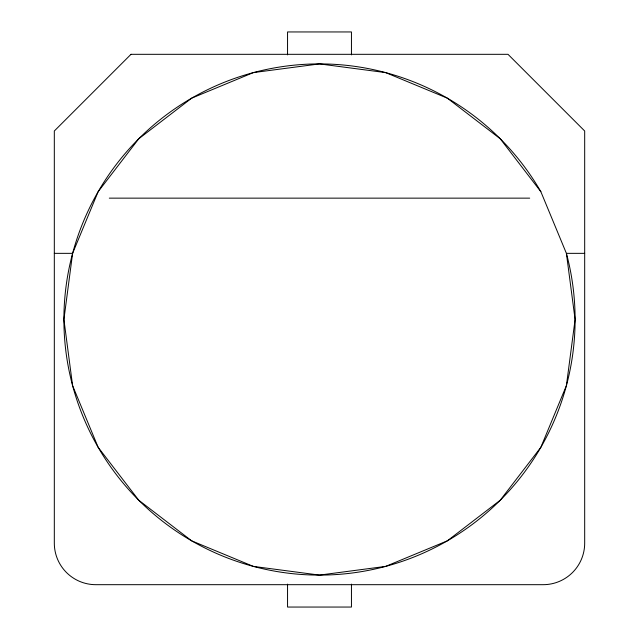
<?xml version="1.0" encoding="UTF-8"?>
<svg xmlns="http://www.w3.org/2000/svg" width="639" height="639" viewBox="0 0 639 639"><rect width="100%" height="100%" fill="white"/><g stroke="black" fill="none" stroke-linecap="round" stroke-linejoin="round"><path stroke-width="0.96" d="M72.606 253.348L63.9 319.5L72.606 385.652L98.142 447.3L138.767 500.233L191.7 540.858L253.348 566.394L319.5 575.1L385.652 566.394L447.3 540.858L500.233 500.233L540.858 447.3L566.394 385.652L575.1 319.5L566.394 253.348L540.858 191.7L500.233 138.767L447.3 98.142L385.652 72.606L319.5 63.9L253.348 72.606L191.7 98.142L138.767 138.767L98.142 191.7L72.606 253.348L54.315 253.348M109.309 198.146L529.691 198.146M584.685 253.348L566.394 253.348A255.6 255.6 0 0 1 275.113 571.218A255.6 255.6 0 0 1 110.124 172.897A255.6 255.6 0 0 1 540.858 191.7M351.45 54.89L351.45 31.95L287.55 31.95L287.55 54.89M351.45 584.11L351.45 607.05L287.55 607.05L287.55 584.11M130.995 54.315L54.315 130.995L54.315 543.15A41.535 41.535 0 0 0 95.85 584.685L543.15 584.685A41.535 41.535 0 0 0 584.685 543.15L584.685 130.995L508.005 54.315L130.995 54.315"/></g></svg>
